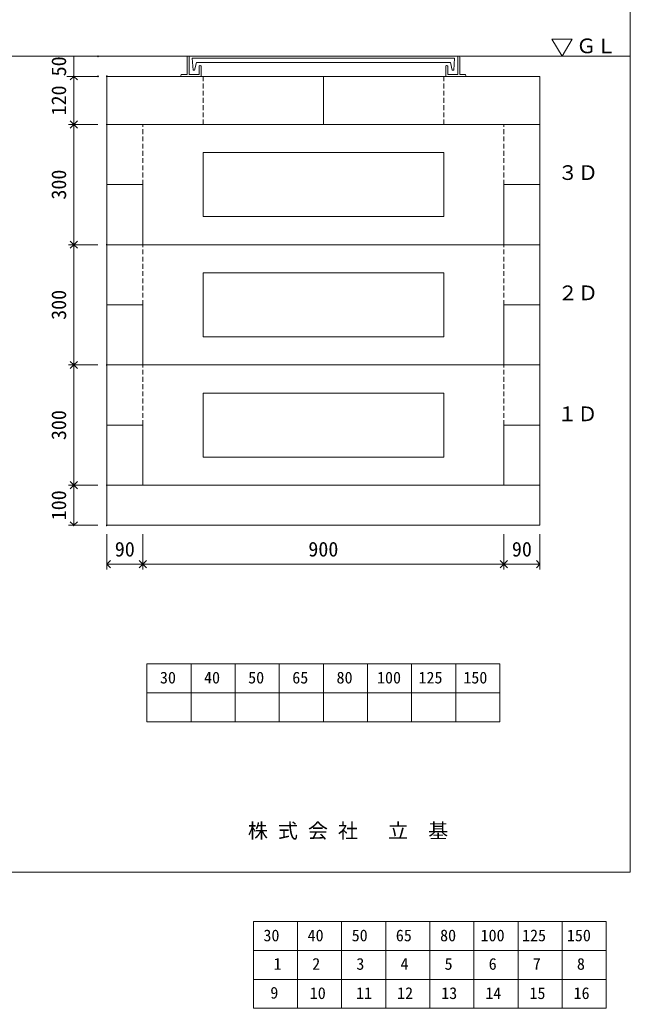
# Model space of a CAD drawing. Units: millimetres, scale not verified. Extents: x -4890 to 18490, y -2307 to 2307.
# Drawn here: x 3368 to 4890, y -2307 to 159 of the extents above; entities that cross this region are included whole.
import ezdxf
from ezdxf.enums import TextEntityAlignment as Align

# ---------------------------------------------------------------- set-up
doc = ezdxf.new("R2010")
doc.units = ezdxf.units.MM
doc.header["$LTSCALE"] = 10
doc.header["$PDMODE"] = 32
doc.header["$PDSIZE"] = 2
for name, pattern in [('DASHED1', [1.8, 1.2, -0.6]), ('USER2', [50.8, 31.75, -6.35, 6.35, -6.35]), ('USER5', [3.185, 0.01, -3.175])]:
    doc.linetypes.add(name, pattern=pattern)
for name, color, linetype, lineweight in [('0-1_Defpoints', 7, 'USER2', 5), ('0-2_waku', 7, 'Continuous', 18), ('0-3_gaikei', 7, 'Continuous', 18), ('0-4_kakure', 7, 'USER5', 18), ('0-5_sunpou', 7, 'Continuous', 5), ('0-9_uchigawa', 6, 'Continuous', 18), ('0-B_futa', 3, 'Continuous', 18), ('0-C_GL', 4, 'Continuous', 18), ('0-D_dims', 7, 'Continuous', 18), ('0-E_文字１', 150, 'USER2', 18), ('1-5_文字２', 7, 'Continuous', 5)]:
    doc.layers.add(name, color=color, linetype=linetype, lineweight=lineweight)
doc.styles.add('ＭＳ ゴシック', font='')
doc.styles.get('ＭＳ ゴシック').set_extended_font_data('MS Gothic')

# ---------------------------------------------------------------- blocks, each defined once
blk = doc.blocks.new('_Open90')
at = {"layer": '0-5_sunpou'}
blk.add_line((0, 0), (-1, 0), dxfattribs=at)
blk.add_lwpolyline([(-0.5, 0.5), (0, 0), (-0.5, -0.5)], dxfattribs=at)
blk = doc.blocks.new('D56')
at = {"layer": '0-1_Defpoints'}
for p in [(5032.32, 1794.36), (4949.96, 1494.36), (5032.32, 1494.36)]:
    blk.add_point(p, dxfattribs=at)
at = {"layer": '0-5_sunpou'}
for p, q in [((5010.32, 1794.36), (4936.96, 1794.36)), ((4949.96, 1776.36), (4949.96, 1512.36)), ((5010.32, 1494.36), (4936.96, 1494.36))]:
    blk.add_line(p, q, dxfattribs=at)
at = {"layer": '0-5_sunpou', "xscale": 18, "yscale": 18}
for p, rotation in [((4949.96, 1794.36), 90), ((4949.96, 1494.36), 270)]:
    blk.add_blockref('_Open90', p, dxfattribs=dict(at, rotation=rotation))
at = {"layer": '0-5_sunpou', "style": 'ＭＳ ゴシック'}
blk.add_text('300', height=36.66, rotation=90, dxfattribs=at).set_placement((4941.96, 1606.86), align=Align.BOTTOM_LEFT)
blk = doc.blocks.new('D57')
at = {"layer": '0-1_Defpoints'}
for p in [(5032.32, 1494.36), (4949.96, 1194.36), (5032.32, 1194.36)]:
    blk.add_point(p, dxfattribs=at)
at = {"layer": '0-5_sunpou'}
for p, q in [((5010.32, 1494.36), (4936.96, 1494.36)), ((4949.96, 1476.36), (4949.96, 1212.36)), ((5010.32, 1194.36), (4936.96, 1194.36))]:
    blk.add_line(p, q, dxfattribs=at)
at = {"layer": '0-5_sunpou', "xscale": 18, "yscale": 18}
for p, rotation in [((4949.96, 1494.36), 90), ((4949.96, 1194.36), 270)]:
    blk.add_blockref('_Open90', p, dxfattribs=dict(at, rotation=rotation))
at = {"layer": '0-5_sunpou', "style": 'ＭＳ ゴシック'}
blk.add_text('300', height=36.66, rotation=90, dxfattribs=at).set_placement((4941.96, 1306.86), align=Align.BOTTOM_LEFT)
blk = doc.blocks.new('D48')
at = {"layer": '0-1_Defpoints'}
for p in [(5032.32, 2094.36), (4949.96, 1794.36), (5032.32, 1794.36)]:
    blk.add_point(p, dxfattribs=at)
at = {"layer": '0-5_sunpou'}
for p, q in [((5010.32, 2094.36), (4936.96, 2094.36)), ((4949.96, 2076.36), (4949.96, 1812.36)), ((5010.32, 1794.36), (4936.96, 1794.36))]:
    blk.add_line(p, q, dxfattribs=at)
at = {"layer": '0-5_sunpou', "xscale": 18, "yscale": 18}
for p, rotation in [((4949.96, 2094.36), 90), ((4949.96, 1794.36), 270)]:
    blk.add_blockref('_Open90', p, dxfattribs=dict(at, rotation=rotation))
at = {"layer": '0-5_sunpou', "style": 'ＭＳ ゴシック'}
blk.add_text('300', height=36.66, rotation=90, dxfattribs=at).set_placement((4941.96, 1906.86), align=Align.BOTTOM_LEFT)
blk = doc.blocks.new('D49')
at = {"layer": '0-1_Defpoints'}
for p in [(5032.32, 2214.36), (4949.96, 2094.36), (5032.32, 2094.36)]:
    blk.add_point(p, dxfattribs=at)
at = {"layer": '0-5_sunpou'}
for p, q in [((5010.32, 2214.36), (4936.96, 2214.36)), ((4949.96, 2196.36), (4949.96, 2112.36)), ((5010.32, 2094.36), (4936.96, 2094.36))]:
    blk.add_line(p, q, dxfattribs=at)
at = {"layer": '0-5_sunpou', "xscale": 18, "yscale": 18}
for p, rotation in [((4949.96, 2214.36), 90), ((4949.96, 2094.36), 270)]:
    blk.add_blockref('_Open90', p, dxfattribs=dict(at, rotation=rotation))
at = {"layer": '0-5_sunpou', "style": 'ＭＳ ゴシック'}
blk.add_text('120', height=36.66, rotation=90, dxfattribs=at).set_placement((4941.96, 2116.86), align=Align.BOTTOM_LEFT)
blk = doc.blocks.new('D50')
at = {"layer": '0-1_Defpoints'}
for p in [(5032.32, 2214.36), (4949.96, 2094.36), (5032.32, 2094.36)]:
    blk.add_point(p, dxfattribs=at)
at = {"layer": '0-5_sunpou'}
for p, q in [((5010.32, 2214.36), (4936.96, 2214.36)), ((4949.96, 2196.36), (4949.96, 2112.36)), ((5010.32, 2094.36), (4936.96, 2094.36))]:
    blk.add_line(p, q, dxfattribs=at)
at = {"layer": '0-5_sunpou', "xscale": 18, "yscale": 18}
for p, rotation in [((4949.96, 2214.36), 90), ((4949.96, 2094.36), 270)]:
    blk.add_blockref('_Open90', p, dxfattribs=dict(at, rotation=rotation))
at = {"layer": '0-5_sunpou', "style": 'ＭＳ ゴシック'}
blk.add_text('120', height=36.66, rotation=90, dxfattribs=at).set_placement((4941.96, 2116.86), align=Align.BOTTOM_LEFT)
blk = doc.blocks.new('D54')
at = {"layer": '0-1_Defpoints'}
for p in [(5010.32, 2264.36), (4949.96, 2214.36), (5010.32, 2214.36)]:
    blk.add_point(p, dxfattribs=at)
at = {"layer": '0-5_sunpou'}
for p, q in [((4988.32, 2264.36), (4936.96, 2264.36)), ((4949.96, 2264.36), (4949.96, 2214.36)), ((4988.32, 2214.36), (4936.96, 2214.36))]:
    blk.add_line(p, q, dxfattribs=at)
at = {"layer": '0-5_sunpou', "style": 'ＭＳ ゴシック'}
blk.add_text('50', height=36.66, rotation=90, dxfattribs=at).set_placement((4941.96, 2214.36), align=Align.BOTTOM_LEFT)
blk = doc.blocks.new('D64')
at = {"layer": '0-1_Defpoints'}
for p in [(5032.32, 1194.36), (4949.96, 1094.36), (5032.32, 1094.36)]:
    blk.add_point(p, dxfattribs=at)
at = {"layer": '0-5_sunpou'}
for p, q in [((5010.32, 1194.36), (4936.96, 1194.36)), ((4949.96, 1176.36), (4949.96, 1112.36)), ((5010.32, 1094.36), (4936.96, 1094.36))]:
    blk.add_line(p, q, dxfattribs=at)
at = {"layer": '0-5_sunpou', "xscale": 18, "yscale": 18}
for p, rotation in [((4949.96, 1194.36), 90), ((4949.96, 1094.36), 270)]:
    blk.add_blockref('_Open90', p, dxfattribs=dict(at, rotation=rotation))
at = {"layer": '0-5_sunpou', "style": 'ＭＳ ゴシック'}
blk.add_text('100', height=36.66, rotation=90, dxfattribs=at).set_placement((4941.96, 1106.86), align=Align.BOTTOM_LEFT)

msp = doc.modelspace()

# ---------------------------------------------------------------- linework, layer by layer
at = {"layer": '0-2_waku'}
for p, q in [((4890, 2307.38), (4890, -1967.62)), ((4890, 2307.38), (4890, -1967.62)), ((3685, -1448.62), (3685, -1592.62)), ((3685, -1448.62), (3685, -1592.62)), ((3685, -1448.62), (3685, -1592.62)), ((3685, -1448.62), (3685, -1592.62)), ((3685, -1448.62), (4565, -1448.62)), ((3795, -1448.62), (3795, -1592.62)), ((3905, -1448.62), (3905, -1592.62)), ((3905, -1448.62), (3905, -1592.62)), ((4015, -1448.62), (4015, -1592.62)), ((4125, -1448.62), (4125, -1592.62)), ((4235, -1448.62), (4235, -1592.62)), ((4345, -1448.62), (4345, -1592.62)), ((4455, -1448.62), (4455, -1592.62)), ((4565, -1448.62), (4565, -1592.62)), ((3685, -1520.62), (4565, -1520.62)), ((3685, -1592.62), (4565, -1592.62)), ((-1230, -1967.62), (4890, -1967.62)), ((-1230, -1967.62), (4890, -1967.62))]:
    msp.add_line(p, q, dxfattribs=at)
at = {"layer": '0-3_gaikei'}
for p, q in [((3585, 17.38), (4665, 17.38)), ((4125, 17.38), (4125, -102.62)), ((4665, -102.62), (3585, -102.62)), ((4665, -102.62), (3585, -102.62)), ((4665, -102.62), (3585, -102.62)), ((3585, -102.62), (3585, -252.62)), ((3585, -102.62), (3585, -252.62)), ((3585, -102.62), (3585, -252.62)), ((3675, -102.62), (4575, -102.62)), ((4665, -102.62), (4665, -252.62)), ((4665, -102.62), (4665, -252.62)), ((4665, -102.62), (4665, -252.62)), ((3585, -252.62), (3585, -402.62)), ((3675, -252.62), (3585, -252.62)), ((3675, -252.62), (3585, -252.62)), ((3675, -252.62), (3585, -252.62)), ((3675, -252.62), (3675, -402.62)), ((3675, -252.62), (3675, -402.62)), ((3675, -252.62), (3675, -402.62)), ((4575, -252.62), (4575, -402.62)), ((4575, -252.62), (4575, -402.62)), ((4575, -252.62), (4575, -402.62)), ((4665, -252.62), (4575, -252.62)), ((4665, -252.62), (4575, -252.62)), ((4665, -252.62), (4575, -252.62)), ((4665, -252.62), (4665, -402.62)), ((4665, -402.62), (3585, -402.62)), ((4665, -402.62), (3585, -402.62)), ((4665, -402.62), (3585, -402.62)), ((4665, -402.62), (3585, -402.62)), ((4665, -402.62), (3585, -402.62)), ((3585, -402.62), (3585, -552.62)), ((3585, -402.62), (3585, -552.62)), ((4575, -402.62), (3675, -402.62)), ((4575, -402.62), (3675, -402.62)), ((4575, -402.62), (3675, -402.62)), ((4515, -402.62), (3735, -402.62)), ((4665, -402.62), (4665, -552.62)), ((4665, -402.62), (4665, -552.62)), ((4665, -402.62), (4665, -552.62)), ((3585, -552.62), (3585, -702.62)), ((3675, -552.62), (3585, -552.62)), ((3675, -552.62), (3585, -552.62)), ((3675, -552.62), (3585, -552.62)), ((3675, -552.62), (3675, -702.62)), ((3675, -552.62), (3675, -702.62)), ((3675, -552.62), (3675, -702.62)), ((4575, -552.62), (4575, -702.62)), ((4575, -552.62), (4575, -702.62)), ((4575, -552.62), (4575, -702.62)), ((4665, -552.62), (4575, -552.62)), ((4665, -552.62), (4575, -552.62)), ((4665, -552.62), (4575, -552.62)), ((4665, -552.62), (4665, -702.62)), ((4665, -702.62), (3585, -702.62)), ((4665, -702.62), (3585, -702.62)), ((4665, -702.62), (3585, -702.62)), ((3585, -702.62), (3585, -852.62)), ((3585, -702.62), (3585, -852.62)), ((3585, -702.62), (3585, -852.62)), ((4575, -702.62), (3675, -702.62)), ((4575, -702.62), (3675, -702.62)), ((4575, -702.62), (3675, -702.62)), ((4515, -702.62), (3735, -702.62)), ((4665, -702.62), (4665, -852.62)), ((4665, -702.62), (4665, -852.62)), ((4665, -702.62), (4665, -852.62)), ((3675, -852.62), (3585, -852.62)), ((3675, -852.62), (3585, -852.62)), ((3675, -852.62), (3675, -1002.62)), ((3675, -852.62), (3675, -1002.62)), ((3675, -852.62), (3675, -1002.62)), ((4665, -852.62), (4575, -852.62)), ((4665, -852.62), (4575, -852.62)), ((4575, -852.62), (4575, -1002.62)), ((4575, -852.62), (4575, -1002.62)), ((4665, -852.62), (4665, -1002.62)), ((4665, -1002.62), (3585, -1002.62)), ((4665, -1002.62), (3585, -1002.62)), ((4665, -1002.62), (3585, -1002.62)), ((4665, -1002.62), (3585, -1002.62)), ((4665, -1002.62), (3585, -1002.62)), ((3585, -1102.62), (3585, -1002.62)), ((4665, -1002.62), (3585, -1002.62)), ((4665, -1002.62), (3585, -1002.62)), ((4665, -1002.62), (3585, -1002.62)), ((4665, -1002.62), (3585, -1002.62)), ((4575, -1002.62), (3675, -1002.62)), ((4575, -1002.62), (3675, -1002.62)), ((4575, -1002.62), (3675, -1002.62)), ((4515, -1002.62), (3735, -1002.62)), ((4515, -1002.62), (3735, -1002.62)), ((4665, -1102.62), (3585, -1102.62)), ((4665, -1102.62), (3585, -1102.62))]:
    msp.add_line(p, q, dxfattribs=at)
for points in [[(3675, -102.62), (3585, -102.62), (3585, 17.38)], [(4575, -102.62), (4665, -102.62), (4665, 17.38)], [(4665, -402.62), (3585, -402.62), (3585, -552.62)], [(3675, -852.62), (3585, -852.62), (3585, -1002.62)], [(4665, -852.62), (4575, -852.62), (4575, -1002.62)], [(4665, -1102.62), (4665, -1002.62), (3585, -1002.62)]]:
    msp.add_lwpolyline(points, dxfattribs=at)
at = {"layer": '0-4_kakure', "linetype": 'DASHED1', "lineweight": 5}
for p, q in [((3825, -102.62), (3825, 17.38)), ((4425, -102.62), (4425, 17.38)), ((3675, -252.62), (3675, -102.62)), ((4575, -252.62), (4575, -102.62)), ((3675, -552.62), (3675, -402.62)), ((4575, -552.62), (4575, -402.62)), ((3675, -852.62), (3675, -702.62)), ((4575, -852.62), (4575, -702.62))]:
    msp.add_line(p, q, dxfattribs=at)
at = {"layer": '0-5_sunpou'}
for p, q in [((3563, 67.38), (3485.14, 67.38)), ((3563, 17.38), (3485.14, 17.38)), ((3585, -1124.62), (3585, -1212.55)), ((3675, -1124.62), (3675, -1212.55)), ((3675, -1124.62), (3675, -1212.55)), ((4575, -1124.62), (4575, -1212.55)), ((4575, -1124.62), (4575, -1212.55)), ((4665, -1124.62), (4665, -1212.55)), ((3603, -1199.55), (3657, -1199.55)), ((3693, -1199.55), (4557, -1199.55)), ((4593, -1199.55), (4647, -1199.55))]:
    msp.add_line(p, q, dxfattribs=at)
at = {"layer": '0-9_uchigawa'}
for p, q in [((4425, -172.62), (4425, -332.62)), ((4425, -172.62), (4425, -332.62)), ((4425, -172.62), (4425, -332.62)), ((4425, -332.62), (3825, -332.62)), ((3825, -472.62), (3825, -632.62)), ((4425, -472.62), (3825, -472.62)), ((4425, -472.62), (4425, -632.62)), ((4425, -632.62), (3825, -632.62)), ((4425, -772.62), (3825, -772.62)), ((3825, -772.62), (3825, -932.62)), ((4425, -772.62), (4425, -932.62)), ((4425, -932.62), (3825, -932.62))]:
    msp.add_line(p, q, dxfattribs=at)
msp.add_lwpolyline([(4425, -172.62), (3825, -172.62), (3825, -332.62)], dxfattribs=at)
at = {"layer": '0-B_futa'}
for p, q in [((3785, 65.38), (3785, 22.38)), ((3787, 67.38), (3790, 67.38)), ((3790, 67.38), (3790, 22.38)), ((3797.81, 62.88), (4452.14, 62.88)), ((3797.81, 62.88), (3800.3, 32.88)), ((3808.33, 51.88), (3804.01, 32.88)), ((3808.33, 51.88), (4441.67, 51.88)), ((4441.67, 51.88), (4445.99, 32.88)), ((4452.14, 62.88), (4449.89, 32.88)), ((4460, 67.38), (4460, 22.38)), ((4460, 67.38), (4463, 67.38)), ((4465, 65.38), (4465, 22.38)), ((3800.3, 32.88), (3804.01, 32.88)), ((3815, 42.38), (3815, 22.38)), ((3817, 44.38), (3818, 44.38)), ((3820, 42.38), (3820, 17.38)), ((4430, 42.38), (4430, 17.38)), ((4433, 44.38), (4432, 44.38)), ((4435, 42.38), (4435, 22.38)), ((4449.89, 32.88), (4445.99, 32.88)), ((3770, 20.38), (3770, 19.38)), ((3772, 22.38), (3785, 22.38)), ((3820, 17.38), (3772, 17.38)), ((3790, 22.38), (3815, 22.38)), ((4430, 17.38), (4478, 17.38)), ((4460, 22.38), (4435, 22.38)), ((4478, 22.38), (4465, 22.38)), ((4480, 20.38), (4480, 19.38))]:
    msp.add_line(p, q, dxfattribs=at)
for centre, start, end in [((3787, 65.38), 90, 180), ((4463, 65.38), 0, 90), ((3817, 42.38), 90, 180), ((3818, 42.38), 0, 90), ((4432, 42.38), 90, 180), ((4433, 42.38), 0, 90), ((3772, 20.38), 90, 180), ((3772, 19.38), 180, 270), ((4478, 20.38), 0, 90), ((4478, 19.38), 270, 0)]:
    msp.add_arc(centre, 2, start, end, dxfattribs=at)
at = {"layer": '0-C_GL'}
msp.add_line((-1230, 67.38), (4890, 67.38), dxfattribs=at)
msp.add_line((-1230, 67.38), (4890, 67.38), dxfattribs=at)
at = {"layer": '0-E_文字１', "color": 7, "linetype": 'Continuous'}
for p, q in [((4720.06, 67.38), (4694.86, 110.32)), ((4694.86, 110.32), (4745.26, 110.32)), ((4720.06, 67.38), (4745.26, 110.32))]:
    msp.add_line(p, q, dxfattribs=at)
at = {"layer": '1-5_文字２'}
for p, q in [((3950.44, -2091.42), (3950.44, -2235.42)), ((3950.44, -2091.42), (3950.44, -2235.42)), ((3950.44, -2091.42), (3950.44, -2235.42)), ((3950.44, -2091.42), (3950.44, -2235.42)), ((3950.44, -2091.42), (4830.44, -2091.42)), ((3950.44, -2091.42), (3950.44, -2235.42)), ((3950.44, -2091.42), (3950.44, -2235.42)), ((3950.44, -2091.42), (3950.44, -2235.42)), ((3950.44, -2091.42), (3950.44, -2235.42)), ((3950.44, -2091.42), (4830.44, -2091.42)), ((4060.44, -2091.42), (4060.44, -2235.42)), ((4060.44, -2091.42), (4060.44, -2235.42)), ((4170.44, -2091.42), (4170.44, -2235.42)), ((4170.44, -2091.42), (4170.44, -2235.42)), ((4170.44, -2091.42), (4170.44, -2235.42)), ((4170.44, -2091.42), (4170.44, -2235.42)), ((4280.44, -2091.42), (4280.44, -2235.42)), ((4280.44, -2091.42), (4280.44, -2235.42)), ((4390.44, -2091.42), (4390.44, -2235.42)), ((4390.44, -2091.42), (4390.44, -2235.42)), ((4500.44, -2091.42), (4500.44, -2235.42)), ((4500.44, -2091.42), (4500.44, -2235.42)), ((4610.44, -2091.42), (4610.44, -2235.42)), ((4610.44, -2091.42), (4610.44, -2235.42)), ((4720.44, -2091.42), (4720.44, -2235.42)), ((4720.44, -2091.42), (4720.44, -2235.42)), ((4830.44, -2091.42), (4830.44, -2235.42)), ((4830.44, -2091.42), (4830.44, -2235.42)), ((3950.44, -2163.42), (4830.44, -2163.42)), ((3950.44, -2163.42), (4830.44, -2163.42)), ((3950.44, -2235.42), (4830.44, -2235.42)), ((3950.44, -2235.42), (4830.44, -2235.42)), ((3950.44, -2235.42), (3950.44, -2307.42)), ((3950.44, -2235.42), (3950.44, -2307.42)), ((3950.44, -2235.42), (3950.44, -2307.42)), ((3950.44, -2235.42), (3950.44, -2307.42)), ((3950.44, -2235.42), (4830.44, -2235.42)), ((3950.44, -2235.42), (3950.44, -2307.42)), ((3950.44, -2235.42), (3950.44, -2307.42)), ((3950.44, -2235.42), (3950.44, -2307.42)), ((3950.44, -2235.42), (3950.44, -2307.42)), ((3950.44, -2235.42), (4830.44, -2235.42)), ((4060.44, -2235.42), (4060.44, -2307.42)), ((4060.44, -2235.42), (4060.44, -2307.42)), ((4170.44, -2235.42), (4170.44, -2307.42)), ((4170.44, -2235.42), (4170.44, -2307.42)), ((4170.44, -2235.42), (4170.44, -2307.42)), ((4170.44, -2235.42), (4170.44, -2307.42)), ((4280.44, -2235.42), (4280.44, -2307.42)), ((4280.44, -2235.42), (4280.44, -2307.42)), ((4390.44, -2235.42), (4390.44, -2307.42)), ((4390.44, -2235.42), (4390.44, -2307.42)), ((4500.44, -2235.42), (4500.44, -2307.42)), ((4500.44, -2235.42), (4500.44, -2307.42)), ((4610.44, -2235.42), (4610.44, -2307.42)), ((4610.44, -2235.42), (4610.44, -2307.42)), ((4720.44, -2235.42), (4720.44, -2307.42)), ((4720.44, -2235.42), (4720.44, -2307.42)), ((4830.44, -2235.42), (4830.44, -2307.42)), ((4830.44, -2235.42), (4830.44, -2307.42)), ((3950.44, -2307.42), (4830.44, -2307.42)), ((3950.44, -2307.42), (4830.44, -2307.42))]:
    msp.add_line(p, q, dxfattribs=at)

# ---------------------------------------------------------------- block references
at = {"layer": '0-5_sunpou'}
for name in ['D54', 'D49', 'D50', 'D48', 'D56', 'D57', 'D64']:
    msp.add_blockref(name, (-1447.32, -2196.99), dxfattribs=at)
at = {"layer": '0-5_sunpou', "xscale": 18, "yscale": 18, "rotation": 180}
for p in [(3585, -1199.55), (3675, -1199.55), (4575, -1199.55)]:
    msp.add_blockref('_Open90', p, dxfattribs=at)
at = {"layer": '0-5_sunpou', "xscale": 18, "yscale": 18}
for p in [(3675, -1199.55), (4575, -1199.55), (4665, -1199.55)]:
    msp.add_blockref('_Open90', p, dxfattribs=at)

# ---------------------------------------------------------------- texts
at = {"layer": '0-5_sunpou', "style": 'ＭＳ ゴシック'}
for s, p in [('90', (3605, -1191.55)), ('900', (4087.5, -1191.55)), ('90', (4595, -1191.55))]:
    msp.add_text(s, height=36.66, dxfattribs=at).set_placement(p, align=Align.BOTTOM_LEFT)
at = {"layer": '0-D_dims', "style": 'ＭＳ ゴシック'}
for s, p in [('30', (3717.46, -1506.06)), ('40', (3827.46, -1506.06)), ('50', (3937.46, -1506.06)), ('65', (4047.46, -1506.06)), ('80', (4157.86, -1506.06)), ('100', (4258.74, -1506.06)), ('125', (4362.13, -1506.06)), ('150', (4473.89, -1506.06))]:
    msp.add_text(s, height=29.33, dxfattribs=at).set_placement(p, align=Align.BOTTOM_LEFT)
at = {"layer": '0-E_文字１', "color": 7, "style": 'ＭＳ ゴシック'}
for s, p in [('ＧＬ', (4755.42, 64.03)), ('３Ｄ', (4709.63, -252.07)), ('２Ｄ', (4709.63, -552.07)), ('１Ｄ', (4708.31, -853.93)), ('株 式 会 社 \u3000立\u3000基', (3936.53, -1893.98))]:
    msp.add_text(s, height=36.66, dxfattribs=at).set_placement(p, align=Align.BOTTOM_LEFT)
at = {"layer": '1-5_文字２', "style": 'ＭＳ ゴシック'}
for s, p in [('30', (3975.59, -2149.23)), ('30', (3975.59, -2149.23)), ('40', (4085.59, -2149.23)), ('40', (4085.59, -2149.23)), ('50', (4195.59, -2149.23)), ('50', (4195.59, -2149.23)), ('65', (4305.59, -2149.23)), ('65', (4305.59, -2149.23)), ('80', (4416, -2149.23)), ('80', (4416, -2149.23)), ('100', (4516.88, -2149.23)), ('100', (4516.88, -2149.23)), ('125', (4620.26, -2149.23)), ('125', (4620.26, -2149.23)), ('150', (4732.03, -2149.23)), ('150', (4732.03, -2149.23)), ('1', (4000.74, -2220.27)), ('2', (4097.18, -2220.27)), ('3', (4207.18, -2220.27)), ('4', (4317.18, -2220.27)), ('5', (4427.18, -2220.27)), ('6', (4537.18, -2220.27)), ('7', (4647.18, -2220.27)), ('8', (4757.18, -2220.27)), ('9', (3992.67, -2292.27)), ('10', (4091.09, -2293.23)), ('11', (4206.59, -2293.23)), ('12', (4308.8, -2293.23)), ('13', (4418.8, -2293.23)), ('14', (4528.8, -2293.23)), ('15', (4638.8, -2293.23)), ('16', (4748.8, -2293.23))]:
    msp.add_text(s, height=29.33, dxfattribs=at).set_placement(p, align=Align.BOTTOM_LEFT)

doc.saveas('drawing.dxf')
